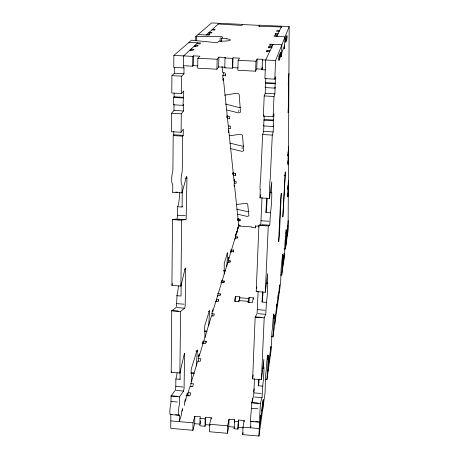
<?xml version="1.0" encoding="UTF-8"?>
<svg xmlns="http://www.w3.org/2000/svg" width="459" height="459" viewBox="0 0 459 459"><rect width="100%" height="100%" fill="white"/><g stroke="black" fill="none" stroke-linecap="round" stroke-linejoin="round"><path stroke-width="0.69" d="M287.782 225.294L287.753 232.69L288.12 228.037L289.164 26.582L259.433 25.176L259.283 26.461M287.919 195.218L287.959 185.694M288.063 162.847L288.109 151.981M288.292 110.86L288.43 79.051M174.036 104.124L173.978 110.418L171.62 113.275L171.477 131.716L181.081 132.272L183.29 129.157L183.216 135.348L182.671 136.139L182.275 169.618A3.173 0.511 -86.5 0 1 181.879 173.077A6.306 1.01 -86.4 0 0 181.087 180.014A6.306 1.01 -86.4 0 0 181.747 184.432A3.156 0.505 -86.3 0 1 182.074 186.612L181.999 192.895L172.716 192.298L172.768 186.027A3.15 0.539 -86.3 0 0 172.412 183.841A6.3 1.079 -86.4 0 1 171.683 179.429A6.3 1.079 -86.4 0 1 172.504 172.498A3.167 0.545 -86.5 0 0 172.911 169.044L173.192 135.589L173.772 134.797L173.8 131.36M174.345 67.484L174.3 73.302L171.913 75.632L171.775 93.011L181.517 93.538L183.749 90.957L183.032 105.34L173.45 104.807L173.508 97.451L174.099 96.797L174.127 93.263M211.174 419.056L211.209 417.713L205.58 417.231L205.414 424.609L205.007 426.25L199.849 425.803L199.998 418.407L200.428 416.789L194.817 416.307L194.679 423.68L192.883 430.284L170.737 428.356L170.846 415.659A3.012 0.43 -84 0 0 170.513 414.385A6.001 0.866 -84.1 0 1 169.836 411.809A6.001 0.866 -84.1 0 1 170.587 404.895A3.012 0.442 -84.1 0 0 170.966 401.447L171.046 395.997L175.263 390.379L175.625 388.589A2.915 0.419 -84.3 0 0 175.791 386.403L175.866 378.985A10.167 1.475 -84.4 0 0 177.122 372.828M182.562 411.241L182.596 408.447L181.632 411.614L181.598 414.075L179.297 421.649L179.36 416.388A3.012 0.402 -84.1 0 0 179.05 415.12A6.007 0.809 -84.2 0 1 178.431 412.543A6.007 0.809 -84.2 0 1 179.159 405.618A3.018 0.413 -84.2 0 0 179.526 402.17L179.624 396.719L183.589 391.074L183.939 389.284A2.915 0.39 -84.4 0 0 184.099 387.098L184.541 354.595A2.915 0.402 -84.7 0 0 184.426 353.218L179.98 372.645A3.047 0.425 -84.5 0 1 179.871 373.029L171.207 372.324L171.723 310.863A3.035 0.476 -84.9 0 1 171.878 310.594L176.095 307.547A2.92 0.448 -85 0 0 176.382 306.417L176.468 305.872A2.938 0.453 -85 0 0 176.635 303.634L177.048 294.764A10.31 1.601 -85.2 0 0 178.442 285.871M179.871 373.029L180.599 311.535A3.035 0.448 -85 0 1 180.743 311.259L184.702 308.196A2.92 0.419 -85.1 0 0 184.977 307.065L185.057 306.514A2.943 0.425 -85.1 0 0 185.224 304.277L185.694 269.576A2.972 0.436 -85.4 0 0 185.579 268.01L185.241 268.045L180.898 286.072L171.936 285.418L172.486 219.586A3.098 0.522 -85.8 0 1 172.647 219.402L176.985 219.046A3.029 0.493 -85.9 0 0 177.277 218.025L177.633 206.734L182.085 207.026L182.246 206.676A10.597 1.681 -86.2 0 0 182.412 206.234M226.821 38.763L229.362 39.302A10.121 1.446 1.8 0 1 228.054 40.834L224.761 41.103A10.121 1.446 1.8 0 1 219 41.069L217.864 42.297A2.972 0.43 1.7 0 1 215.632 42.595L192.132 40.254A2.972 0.43 1.5 0 0 191.518 40.22L173.863 55.424L173.76 67.393L183.48 67.892L184.03 67.335L183.956 73.801L181.712 76.142L181.517 93.538M208.759 325.563L209.579 310.129L204.766 325.752A2.45 0.287 -85.2 0 0 204.634 327.617L205.058 337.474M181.081 132.272L181.288 113.815L183.508 110.952L183.583 104.652L183.032 105.34M180.898 286.072L181.678 220.2A3.104 0.488 -85.9 0 1 181.827 220.01L185.889 219.637A3.035 0.459 -86 0 0 186.17 218.616L186.928 178.666A3.07 0.476 -86.4 0 0 186.463 176.658L182.114 192.614A3.173 0.505 -86.2 0 1 181.999 192.895M183.48 67.892L183.617 55.912L197.772 42.876M175.866 378.985L180.031 379.329L180.123 371.629M181.173 283.582L181.024 296.032L176.721 295.716M182.085 207.026L182.269 191.323M184.524 405.435L184.57 401.986L185.499 398.946L185.465 401.355L187.249 393.22L187.209 395.939M190.887 50.536L190.91 49.199L194.008 49.354L193.009 50.289L189.888 50.134M183.502 65.723L192.7 66.194L192.849 56.377L193.371 55.86L199.877 56.187L197.858 58.276L197.691 68.202L216.923 69.189L218.65 66.939L218.891 57.14L225.426 57.467L225.019 57.989L224.761 67.829L232.346 68.219L232.724 67.657L233.011 57.845L239.564 58.173L238.146 60.307L237.837 70.267L255.606 71.179L256.759 68.884L257.132 59.056L262.617 59.331L262.565 60.737M188.058 396.209L188.11 392.663L190.015 386.403L192.654 386.621L193.497 383.787L190.875 383.575L190.829 386.369M192.7 66.194L193.222 65.643L193.371 55.86M195.132 46.68L195.155 45.28L198.162 45.43L197.227 46.313L194.197 46.164M195.677 40.834L195.746 36.571L211.559 22.95L242.736 24.396M196.498 40.857L196.567 36.594L221.221 36.686A2.829 0.396 1.8 0 1 222.667 37.127L221.594 38.281L221.502 41.849M192.883 430.284L193.009 422.837L194.817 416.307M198.42 361.164L198.512 356.362L199.275 353.866L199.229 356.092L197.886 355.983M226.861 266.381L227.584 252.519L224.239 263.202L224.216 273.943M200.279 424.162L200.348 420.811M209.287 33.605L209.315 32.239L212.018 32.365L211.266 33.077L208.547 32.945M203.085 343.883L203.136 341.221L202.419 343.573L202.373 345.753L199.229 356.092M203.75 343.636L203.802 341.054L211.473 315.838L213.716 316.01L214.324 313.962L211.576 313.755M206.16 342.529L206.189 341.238L203.802 341.054M205.007 426.25L205.167 418.849L205.58 417.231M216.923 69.189L217.159 59.251L218.891 57.14M212.047 315.826L212.144 311.753L212.758 309.739L212.706 311.776L221.054 284.322L221.634 280.69L221.577 282.761M211.209 417.713L209.614 424.271L209.436 431.73L227.429 433.302L228.783 426.629L229.024 419.239L234.675 419.727L234.583 422.418M220.096 41.7L220.194 37.672M216.361 301.557L216.413 299.584L218.564 299.744L218.53 301.064M217.612 296.841L217.646 295.539L219.775 295.694L220.326 293.852L217.497 293.645M220.291 295.148L220.326 293.852M222.047 283.002L222.104 280.874L227.79 262.181L229.729 262.318L230.188 260.787L228.077 260.637M224.112 282.44L224.153 281.023L222.104 280.874M232.346 68.219L232.633 58.373L233.011 57.845M227.75 263.535L227.79 262.181M228.209 262.123L228.307 258.847L228.766 257.338L228.714 259.134L230.63 252.84L231.124 249.633L231.038 252.444M230.148 262.135L230.188 260.787M231.445 251.928L231.502 249.96L235.128 238.043L236.936 238.164L237.332 236.838L235.369 236.706M227.429 433.302L227.664 425.832L229.024 419.239M233.315 252.06L233.379 250.092L231.502 249.96M235.088 239.311L235.128 238.043M235.478 238.405L235.587 235.025L235.983 233.723L235.932 235.41L236.764 231.164L236.701 233.166M237.441 232.105L237.573 228.525L237.957 227.268L237.9 228.926L238.829 225.88M237.292 238.106L237.332 236.838M235.324 301.752L235.496 296.537L239.77 296.853L239.638 300.765M244.096 421.884L244.148 420.542L238.485 420.054L237.917 429.102L234.101 428.775L234.675 419.727M238.812 301.919L238.852 300.605L248.221 301.299L248.17 302.613M239.432 301.052L239.77 296.853M237.917 429.102L238.485 420.054M255.606 71.179L255.984 61.202L257.132 59.056M265.027 379.398L266.943 379.559L268.372 355.501L267.717 359.724A9.432 0.402 -85.9 0 0 267.735 355.002A9.455 0.407 -85.9 0 0 266.977 360.131A9.432 0.402 -85.9 0 0 266.352 369.082L265.457 376.523L265.118 392.456L258.945 436.05L242.708 434.633L242.989 427.157L244.148 420.542M248.692 302.395L249.048 297.535L253.334 297.851L253.282 299.159M259.272 26.725L259.324 25.348L242.61 24.562L241.87 25.429L218.254 24.006M248.847 302.756L249.048 297.535M265.262 69.9L261.963 69.734L262.617 59.331M261.963 69.734L262.313 67.06M254.085 421.471L250.78 421.276A6.053 0.339 -85.6 0 1 250.614 418.728A6.053 0.339 -85.6 0 1 251.171 411.734L251.664 402.882L253.701 395.664L254.493 378.698M250.666 421.448L259.364 422.194L260.385 403.616L262.049 397.293L262.841 384.929A10.259 0.47 -85.8 0 0 263.891 371.348A10.259 0.47 -85.8 0 0 263.472 368.537L263.81 359.443L261.446 379.696L252.645 378.973L255.164 317.169L257 313.635L257.155 312.481L258.13 291.167M266.031 283.473L267.293 283.564L267.631 273.656L265.325 292.24L256.208 291.574L258.916 225.335L260.695 224.606L260.85 223.567L262.026 197.473M265.325 292.24L268.263 225.954L269.789 224.967L270.471 212.787A10.66 0.557 -86.4 0 0 271.659 199.315A10.66 0.557 -86.4 0 0 271.378 192.665L271.757 181.821L269.479 198.472L260.035 197.869L260.236 189.372M263.891 125.198L263.632 131.389L262.623 134.527L260.701 177.949A6.357 0.419 -86.4 0 0 260.121 184.954A6.357 0.419 -86.4 0 0 260.236 189.372M263.374 116.138L264.195 95.942L265.199 93.332L265.463 86.969L265.216 87.594L274.935 88.105L275.148 87.48L274.861 93.848L274.006 96.47L273.111 116.684L263.374 116.138L263.776 114.985M264.264 116.024L263.638 125.95L273.225 126.495L273.444 125.737L273.162 131.934L272.29 135.084L270.242 178.54A6.363 0.35 -86.5 0 0 269.685 185.551A6.363 0.35 -86.5 0 0 269.737 189.969L269.479 198.472M265.216 87.594L265.813 78.391M252.536 401.361L252.668 398.056L252.175 401.057M266.931 51.936L266.989 50.513L270.076 50.668M268.871 47.983L268.928 46.6L271.929 46.743L271.866 48.126M270.064 45.55L270.122 44.19L281.901 44.764L281.356 56.526L281.826 52.693M262.68 386.128L258.446 385.784L258.721 379.45M267.293 283.564A10.437 0.516 -86.1 0 1 267.643 282.773A10.402 0.516 -86.1 0 1 266.943 298.316A10.402 0.516 -86.1 0 1 266.444 302.361L262.066 302.033L262.519 291.597M270.471 212.787L265.939 212.494L266.57 197.927M275.343 34.89L275.4 33.541L278.091 33.668M258.945 436.05L259.507 421.936L259.364 422.194M261.446 379.696L264.189 317.852L265.79 314.008L266.444 302.355M273.065 44.334L265.663 60.031L264.906 78.621L274.775 79.137L275.595 60.525L289.164 26.582M273.225 126.495L273.971 113.78L273.111 116.684M274.935 88.105L275.624 76.756L274.775 79.137M260.385 420.828L260.959 415.125L260.85 417.61M261.796 410.983L262.353 405.417L262.244 407.839M262.646 405.016L263.191 399.571L262.755 409.135M278.934 60.381L279.147 55.757L280.392 52.584L280.185 57.014L278.934 60.381L279.147 55.757M280.162 57.128L280.369 52.607M285.2 175.722L285.257 171.907L282.859 216.9L285.2 175.722L284.115 175.654M268.165 370.918L268.951 359.414L268.848 361.652M284.379 45.911L284.247 48.683L285.073 36.818L274.04 36.29L274.402 35.55L277.144 35.682M270.351 351.106L270.799 346.522L270.385 355.214M285.791 42.165L285.986 38.114L286.932 35.704L286.743 39.6L285.791 42.165L285.986 38.114M286.726 39.686L286.915 35.716M274.712 324.679L275.4 314.449L275.302 316.486M276.519 307.966L276.897 304.019L276.8 306.015M277.93 298.086L278.292 294.282L278.2 296.233M279.296 288.55L279.646 284.878L279.261 292.503M271.246 336.728L272.985 336.866L274.287 314.994L273.753 318.431A8.457 0.333 -86.1 0 0 273.553 314.731A8.457 0.333 -86.1 0 0 272.629 326.102L271.889 332.379L271.487 347.457L266.943 379.559M282.463 269.892L283.048 261.131L282.956 262.938M283.874 256.535L284.173 253.299L283.817 260.351M285.951 245.232L286.491 237.131L286.405 238.823M286.577 237.613L286.852 234.624L286.766 236.299M280.455 274.987L281.728 275.079L282.836 257.258L282.836 256.351L282.463 258.824L282.514 254.487L281.132 268.744L280.644 282.738L272.985 336.866M284.041 248.921L285.418 249.013L286.445 232.512L286.45 231.629L286.129 233.74L286.204 229.552L284.982 242.323L284.488 255.583L281.728 275.079M287.15 233.602L287.42 230.665L287.334 232.323M196.297 366.001L197.278 351.192A2.622 0.321 -84.9 0 0 197.192 349.953L191.271 368.858A2.737 0.35 -84.7 0 0 191.116 370.929L191.753 381.544M288.154 220.584L287.655 228.502L287.776 226.93M288.361 180.714L287.816 189.292L287.954 187.628M287.925 193.342L287.787 196.865L288.315 190.296M288.539 146.788L287.954 155.928L288.097 154.19M288.068 160.707L287.919 164.563L288.481 157.718M288.304 108.267L288.137 112.679L288.757 105.427M288.923 73.451L288.258 83.79L288.418 81.92M281.476 27.5L281.602 26.209M240.482 225.748L238.737 225.633L238.887 224.308M238.451 218.719L238.227 220.727L239.988 220.842L240.137 219.505M238.112 218.547L237.871 220.641L237.877 217.394L234.492 185.057L234.297 186.704L234.09 184.776L234.566 180.823M242.042 148.733L242.191 147.448M234.119 183.112L236.196 183.244L236.001 181.294L234.084 181.179L234.342 179.056M233.769 172.75L233.465 175.246L235.404 175.361L235.628 173.491M233.292 172.905L233.052 174.913L233.046 171.207L228.811 130.781L228.588 132.542L228.335 130.167L228.88 125.944M238.68 111.577L238.846 110.235M252.725 378.423L253.15 374.98M228.565 128.4L230.682 128.52L230.441 126.116L228.312 125.995L227.544 118.651L227.893 115.989M227.303 116.007L227.05 117.952L227.021 113.648L223.344 78.523L223.091 80.377L222.787 77.519L223.441 72.803M256.656 288.35L256.839 286.978M222.512 75.632L225.369 75.781L225.558 74.392M285.418 249.013L287.512 234.233L287.764 229.299L286.215 240.155M263.082 401.969L259.278 428.568L242.989 427.157M268.481 364.205L270.695 348.697M275.01 318.546L279.548 286.789M282.738 264.476L284.081 255.066M256.288 291.086L256.208 291.574M260.528 194.662L260.035 197.869M250.872 426.417L250.648 427.822L250.838 421.19M253.724 391.688L254.206 388.807M242.708 434.633L243.058 432.625M234.101 428.775L234.314 427.668M253.334 297.851L252.352 302.573L248.015 302.251L248.221 301.299M238.852 300.605L238.623 301.557L234.297 301.236L235.496 296.537M171.362 371.784L171.322 371.933A3.041 0.459 -84.4 0 1 171.207 372.324M255.674 225.897L255.215 227.762L251.716 227.526L251.876 226.907L238.491 226.017M172.435 283.593L171.936 285.418M206.189 341.238L205.494 343.579L202.069 343.309M218.564 299.744L218.002 301.643L215.34 301.448M224.153 281.023L223.642 282.738L220.899 282.543M233.379 250.092L232.954 251.526L230.9 251.383M190.875 383.575L197.697 361.135L200.193 361.336L200.95 358.795L198.116 358.571M180.031 379.329L180.186 378.83M281.487 53.594L284.683 45.114M276.794 36.422L281.602 26.226M266.989 50.513L266.524 51.454L269.634 51.603M268.928 46.6L268.492 47.484L271.51 47.627M270.122 44.19L269.703 45.039L272.663 45.183M275.4 33.541L275.05 34.247L277.758 34.379M259.324 25.348L258.727 26.22L281.258 26.955M224.761 67.829L225.162 67.272L218.65 66.939M206.338 34.982L219.018 23.3M248.962 211.536L247.722 211.702L236.632 209.155M240.344 107.412L239.173 107.555L225.415 104.032M243.436 146.054L242.341 146.169L229.856 143.093M224.589 95.185L236.861 93.229L238.491 93.711L239.231 94.709L240.482 112.231L238.514 112.925L226.769 109.936M229.299 135.801L240.309 134.257L242.111 134.894L242.501 135.554L243.672 150.529L243.155 151.08L241.744 151.315L230.596 148.59M236.483 204.433L246.122 203.4L247.688 203.899L248.916 215.85L247.217 216.424L237.475 214.204M196.567 36.594L196.36 36.594A2.857 0.396 1.5 0 1 195.746 36.571M279.502 30.684L276.88 30.558L276.542 31.235L279.181 31.355M212.546 29.267L215.173 29.387L214.462 30.064L211.817 29.938M207.135 34.247L209.883 34.379L209.103 35.114L198.058 34.586M188.93 42.44L200.721 43.02L199.82 43.869L196.848 43.725M173.863 55.424L192.849 56.377M225.019 57.989L232.633 58.373M262.353 59.865L275.595 60.525M197.858 58.276L217.159 59.251M238.146 60.307L255.984 61.202M193.222 65.643L197.76 65.872M232.724 67.657L237.946 67.926M256.759 68.884L262.227 69.166M174.3 73.302L183.956 73.801M171.913 75.632L181.712 76.142M265.641 82.666L275.337 83.171M265.394 83.274L275.13 83.785M265.199 93.332L274.861 93.848M264.195 95.942L274.006 96.47M174.099 96.797L183.675 97.314M173.508 97.451L183.124 97.974M173.978 110.418L183.508 110.952M226.786 116.133L229.448 116.282L229.701 118.772L227.544 118.651M171.62 113.275L181.288 113.815M264.126 119.495L273.696 120.034M263.873 120.229L273.478 120.769M263.632 131.389L273.162 131.934M262.623 134.527L272.29 135.084M173.772 134.797L183.216 135.348M173.192 135.589L182.671 136.139M232.374 173.181L235.203 173.353L235.404 175.361M185.614 178.58L186.928 178.666M270.07 192.585L271.378 192.665M175.774 192.08L177.283 192.178M237.699 219.046L239.822 219.184L239.988 220.842M177.541 215.208L185.316 215.719M261.056 220.722L268.957 221.244M178.098 219.121L185.889 219.637M261.825 224.68L269.749 225.208M172.647 219.402L179.532 219.861M258.985 225.139L265.985 225.61M172.486 219.586L181.678 220.2M258.916 225.335L268.263 225.954M226.953 253.695L227.687 253.747M223.648 270.385L225.117 270.489M223.625 270.942L225.094 271.045M184.61 269.502L185.694 269.576M239.546 297.782L248.841 298.47M176.635 303.634L184.151 304.197M257.361 309.676L264.998 310.244M177.168 307.633L184.702 308.196M258.096 313.715L265.75 314.295M208.352 311.317L209.688 311.414M171.878 310.594L178.528 311.093M255.238 316.888L261.997 317.399M171.723 310.863L180.599 311.535M255.164 317.169L264.189 317.852M204.731 330.945L206.665 331.094M204.49 331.564L207.072 331.765M195.953 351.089L197.278 351.192M262.049 368.422L263.472 368.537M191.099 372.662L193.939 372.897M190.835 373.345L194.381 373.637M175.791 386.403L183.061 387.012M253.902 392.893L261.291 393.506M176.302 390.466L183.589 391.074M254.602 397.001L262.009 397.614M188.11 392.663L190.783 392.887L189.906 395.83L185.872 395.492M171.161 395.761L177.587 396.301M251.739 402.532L258.268 403.077M171.006 396.106L179.589 396.828M251.664 402.882L260.385 403.616M170.966 401.447L177.386 401.986M251.446 408.252L257.969 408.803M170.65 414.305L172.068 414.431M175.625 414.735L179.176 415.039M255.715 421.609L258.423 421.844M170.237 414.54L178.792 415.275M199.998 418.407L205.167 418.849M234.354 421.362L238.181 421.689M170.8 420.914L193.009 422.837M209.614 424.271L227.664 425.832M194.679 423.68L199.579 424.105M205.414 424.609L210.325 425.034M228.783 426.629L234.423 427.117M238.221 427.449L243.161 427.874M222.087 66.509L222.741 72.769L225.076 72.889L225.369 75.781M233.465 175.246L234.084 181.179M238.227 220.727L238.737 225.633M255.422 227.934L255.29 225.983L258.796 226.218L258.842 227.027M259.433 25.176L259.484 26.565M221.588 38.281A10.121 1.446 1.8 0 1 226.815 38.763M172.796 192.126A3.167 0.539 -86.2 0 1 172.716 192.298M179.572 192.292A10.557 1.727 -86.2 0 1 178.964 201.426L178.66 203.251A10.557 1.727 -86.2 0 1 177.633 206.728M237.022 229.804A1.331 0.482 1.8 0 1 237.498 230.24L236.695 232.897A1.343 0.488 1.8 0 1 236.196 233.212M263.053 292.429A10.391 0.568 -86 0 1 262.795 295.768L262.502 298.792A10.373 0.568 -86 0 1 262.066 302.033M267.195 198.254A10.649 0.614 -86.4 0 1 266.662 206.699A10.655 0.614 -86.4 0 1 265.939 212.494M259.174 379.117A10.247 0.522 -85.8 0 1 259.037 380.718L258.887 382.227A10.293 0.522 -85.8 0 1 258.446 385.784M278.688 240.017L278.739 241.801L279.468 233.866L281.287 193.308L280.615 199.975L278.688 240.017"/></g></svg>
